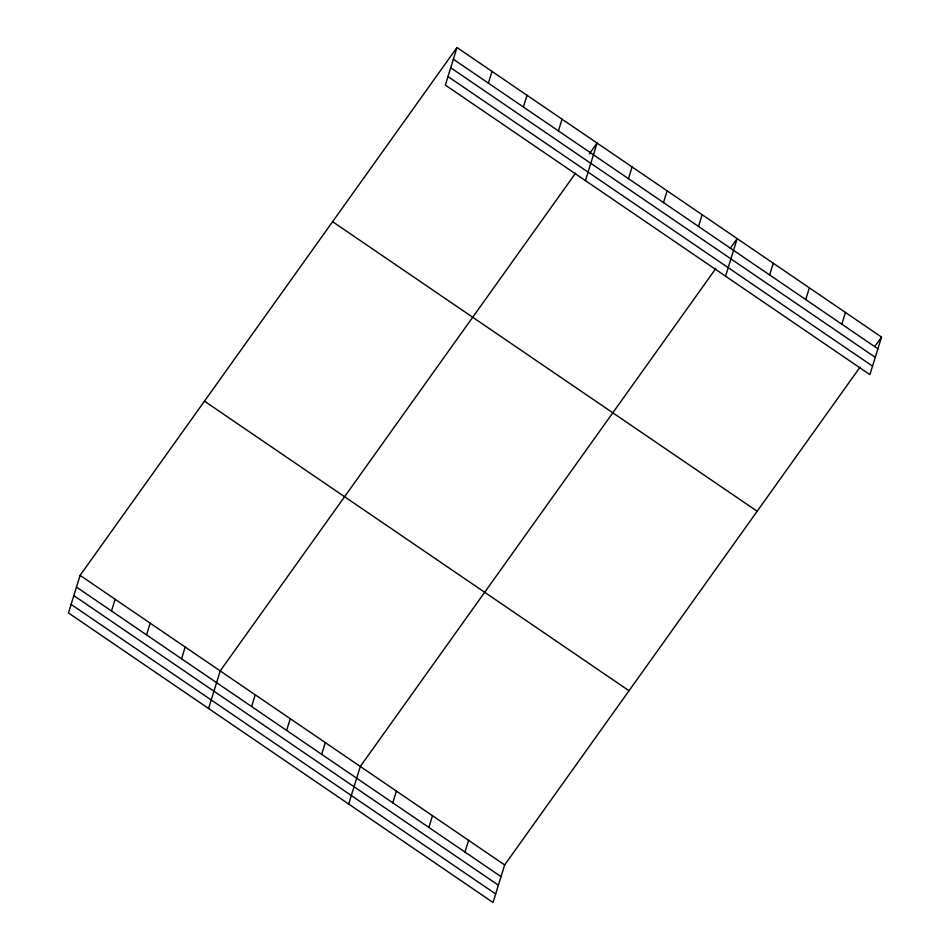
<?xml version="1.0" encoding="UTF-8"?>
<svg xmlns="http://www.w3.org/2000/svg" width="950" height="950" viewBox="0 0 950 950"><rect width="100%" height="100%" fill="white"/><g stroke="black" fill="none" stroke-linecap="round" stroke-linejoin="round"><path stroke-width="1.43" d="M456.962 47.5L445.336 85.073L869.903 374.633L881.529 337.06L456.962 47.5L80.097 575.367L68.471 612.94L493.038 902.5L504.664 864.928L860.082 367.092M111.494 610.981L115.128 599.26M146.526 634.873L150.159 623.141M181.557 658.766L185.179 647.033M208.572 708.498L220.21 670.926L575.629 173.09M251.607 706.539L255.229 694.818M286.627 730.431L290.261 718.699M488.359 83.113L491.993 71.392M321.658 754.312L325.292 742.591M523.391 107.006L527.013 95.273M348.686 804.044L360.311 766.484L715.73 268.648M558.41 130.898L562.044 119.166M392.777 802.821L396.399 791.089M585.438 180.631L597.063 143.058L589.344 153.864M628.461 178.671L632.094 166.939M428.866 827.426L432.488 815.706M663.492 202.564L667.126 190.831M464.954 852.043L468.576 840.311M698.523 226.444L702.145 214.724M725.551 276.177L737.176 238.604L730.312 248.223M769.631 274.954L773.264 263.221M805.719 299.559L809.352 287.838M841.807 324.176L845.441 312.443M874.665 346.667L881.529 337.06M453.328 59.233L877.895 348.793M450.692 67.759L875.259 357.319M447.973 76.546L872.539 366.106M332.595 221.694L757.162 511.254M204.464 401.173L629.031 690.733M80.097 575.367L504.664 864.928M76.475 587.1L501.042 876.66M73.827 595.626L498.394 885.186M71.108 604.414L495.674 893.974"/></g></svg>
